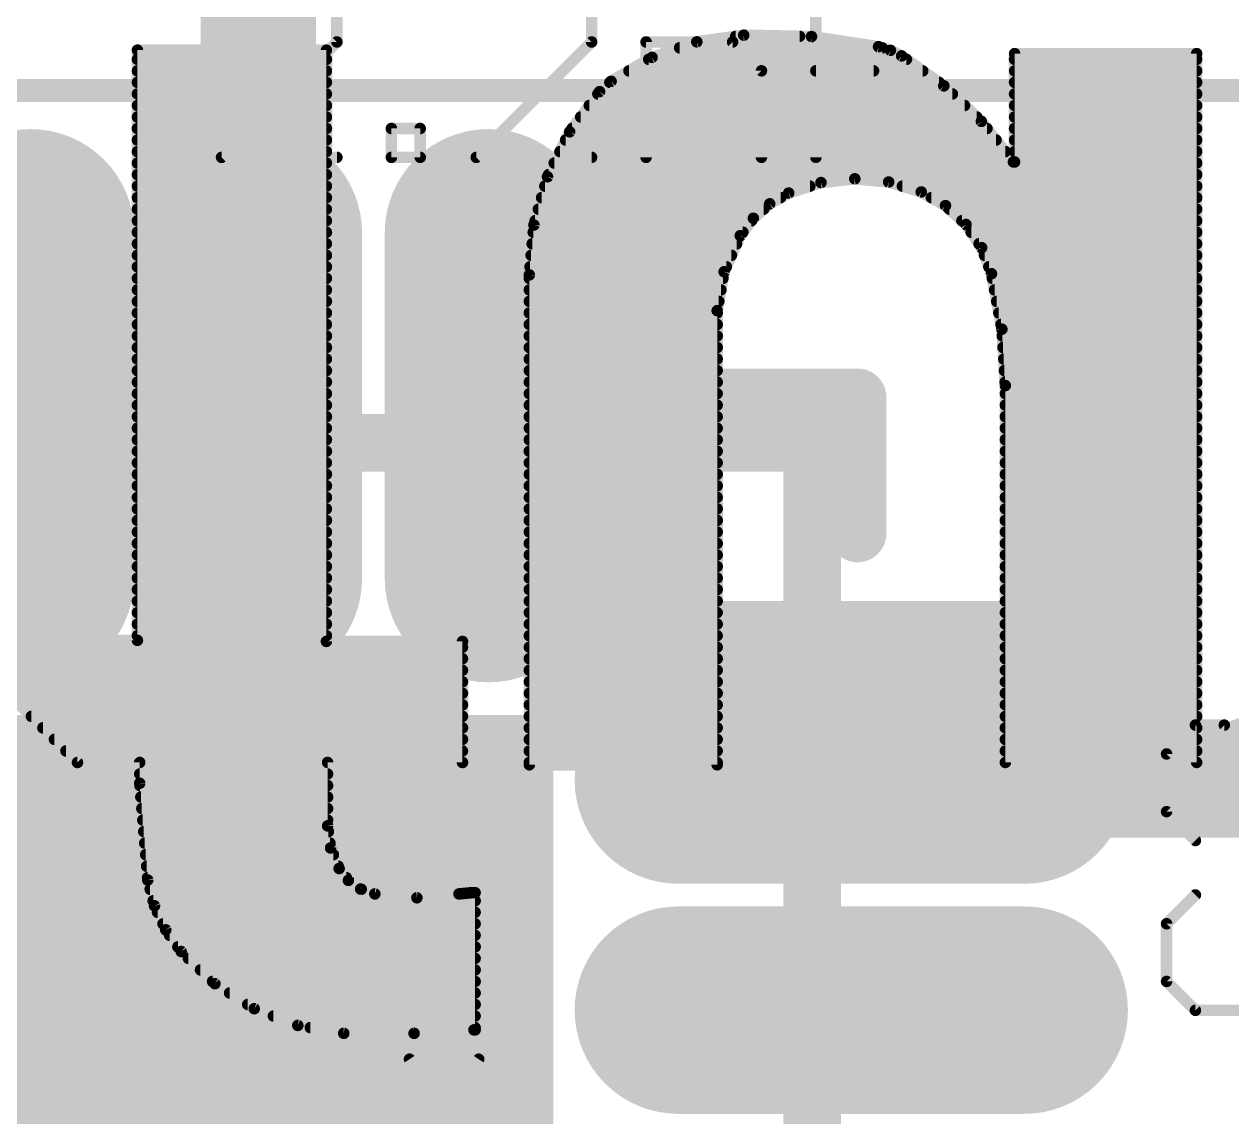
# Model space of a CAD drawing. Extents: x -34 to 73, y -15 to 16.
# Drawn here: x 12.964 to 15.625, y 10.674 to 13.082 of the extents above; entities that cross this region are included whole.
import ezdxf

# ---------------------------------------------------------------- set-up
doc = ezdxf.new("R2010")
doc.units = 0
for name, color, linetype in [('1', 12, 'CONTINUOUS'), ('21', 41, 'CONTINUOUS'), ('22', 40, 'CONTINUOUS'), ('25', 253, 'CONTINUOUS'), ('27', 253, 'CONTINUOUS'), ('29', 253, 'CONTINUOUS'), ('31', 253, 'CONTINUOUS'), ('39', 12, 'CONTINUOUS'), ('41', 12, 'CONTINUOUS'), ('51', 53, 'CONTINUOUS')]:
    doc.layers.add(name, color=color, linetype=linetype)

# ---------------------------------------------------------------- blocks, each defined once
blk = doc.blocks.new('RECT')
blk.add_solid([(-0.5, -0.5), (0.5, -0.5), (-0.5, 0.5), (0.5, 0.5)])
blk = doc.blocks.new('RECT162560X40640R100')
at = {"const_width": 0.127}
blk.add_lwpolyline([(0.4445, 0), (0.4445, 0, 0.4142), (0.381, 0.0635), (-0.381, 0.0635, 0.4142), (-0.4445, 0), (-0.4445, 0, 0.4142), (-0.381, -0.0635), (0.381, -0.0635, 0.4142)], format="xyb", close=True, dxfattribs=at)
blk.add_solid([(-0.4064, -0.0254), (0.4064, -0.0254), (-0.4064, 0.0254), (0.4064, 0.0254)])
blk = doc.blocks.new('RECT195072X73152R100')
at = {"const_width": 0.2286}
blk.add_lwpolyline([(0.4953, 0), (0.4953, 0, 0.4142), (0.381, 0.1143), (-0.381, 0.1143, 0.4142), (-0.4953, 0), (-0.4953, 0, 0.4142), (-0.381, -0.1143), (0.381, -0.1143, 0.4142)], format="xyb", close=True, dxfattribs=at)
blk.add_solid([(-0.4064, -0.0254), (0.4064, -0.0254), (-0.4064, 0.0254), (0.4064, 0.0254)])

msp = doc.modelspace()

# ---------------------------------------------------------------- linework, layer by layer
at = {"layer": '1', "const_width": 0.254}
for points in [[(13.4796, 12.2416), (13.4796, 13.9192)], [(15.6585, 11.4167), (15.6718, 11.43)], [(14.7862, 11.4167), (15.6585, 11.4167)]]:
    msp.add_lwpolyline(points, dxfattribs=at)
at = {"layer": '1', "const_width": 0.127}
for points in [[(13.4161, 12.2416, 1), (13.5431, 12.2416)], [(15.7167, 11.3851, 1), (15.6269, 11.4749)], [(14.7862, 11.4802, 1), (14.7862, 11.3532)], [(15.6136, 11.4616, 1), (15.7034, 11.3718)], [(15.6585, 11.3532, 1), (15.6585, 11.4802)]]:
    msp.add_lwpolyline(points, format="xyb", dxfattribs=at)
at = {"layer": '21', "const_width": 0.0635}
for points in [[(14.5, 12.2918, 1), (14.5, 12.2282)], [(14.8318, 12.26, 1), (14.7683, 12.26)], [(14.8, 12.2282, 1), (14.8, 12.2918)], [(14.7683, 11.96, 1), (14.8318, 11.96)]]:
    msp.add_lwpolyline(points, format="xyb", dxfattribs=at)
at = {"layer": '21', "const_width": 0.127}
for points in [[(14.5, 12.26), (14.8, 12.26)], [(14.8, 12.26), (14.8, 11.96)]]:
    msp.add_lwpolyline(points, dxfattribs=at)
at = {"layer": '22', "const_width": 0.0254}
for points in [[(14.4458, 13.0434), (14.5491, 13.0581)], [(14.5315, 13.0556), (14.6722, 13.0556)], [(14.5491, 13.0581), (14.6985, 13.0551)], [(14.6985, 13.0551), (14.8463, 13.0327)], [(14.3472, 13.0091), (14.4458, 13.0434)], [(14.4079, 13.0302), (14.8544, 13.0302)], [(14.8463, 13.0327), (14.8725, 13.0247)], [(13.2131, 13.0251), (13.2131, 11.7246)], [(13.6296, 13.0251), (13.2131, 13.0251)], [(13.2131, 13.0048), (13.6296, 13.0048)], [(13.6296, 11.7221), (13.6296, 13.0251)], [(14.257, 12.9565), (14.3472, 13.0091)], [(14.3398, 13.0048), (14.9078, 13.0048)], [(14.8725, 13.0247), (14.8971, 13.0124)], [(14.8971, 13.0124), (14.9901, 12.9465)], [(15.146, 12.7787), (15.146, 13.0175)], [(15.146, 13.0175), (15.5473, 13.0175)], [(15.146, 13.0048), (15.5473, 13.0048)], [(15.5473, 13.0175), (15.5473, 11.4554)], [(13.2131, 12.9794), (13.6296, 12.9794)], [(14.2963, 12.9794), (14.9437, 12.9794)], [(15.146, 12.9794), (15.5473, 12.9794)], [(13.2131, 12.954), (13.6296, 12.954)], [(14.2316, 12.9337), (14.257, 12.9565)], [(14.2542, 12.954), (14.9795, 12.954)], [(15.146, 12.954), (15.5473, 12.954)], [(13.2131, 12.9286), (13.6296, 12.9286)], [(14.1656, 12.8452), (14.2316, 12.9337)], [(14.2278, 12.9286), (15.009, 12.9286)], [(14.9901, 12.9465), (15.0728, 12.8681)], [(15.146, 12.9286), (15.5473, 12.9286)], [(13.2131, 12.9032), (13.6296, 12.9032)], [(14.2088, 12.9032), (15.0358, 12.9032)], [(15.146, 12.9032), (15.5473, 12.9032)], [(13.2131, 12.8778), (13.6296, 12.8778)], [(14.1899, 12.8778), (15.0625, 12.8778)], [(15.0728, 12.8681), (15.1435, 12.7787)], [(15.146, 12.8778), (15.5473, 12.8778)], [(13.2131, 12.8524), (13.6296, 12.8524)], [(14.1168, 12.7461), (14.1656, 12.8452)], [(14.171, 12.8524), (15.0852, 12.8524)], [(15.146, 12.8524), (15.5473, 12.8524)], [(13.2131, 12.827), (13.6296, 12.827)], [(14.1566, 12.827), (15.1053, 12.827)], [(15.146, 12.827), (15.5473, 12.827)], [(13.2131, 12.8016), (13.6296, 12.8016)], [(14.1441, 12.8016), (15.1254, 12.8016)], [(15.146, 12.8016), (15.5473, 12.8016)], [(13.2131, 12.7762), (13.6296, 12.7762)], [(14.1316, 12.7762), (15.5473, 12.7762)], [(15.1435, 12.7787), (15.146, 12.7787)], [(13.2131, 12.7508), (13.6296, 12.7508)], [(14.0868, 12.6398), (14.1168, 12.7461)], [(14.1191, 12.7508), (15.5473, 12.7508)], [(14.794, 12.7416), (14.7195, 12.7333)], [(14.8686, 12.7346), (14.794, 12.7416)], [(13.2131, 12.7254), (13.6296, 12.7254)], [(14.1109, 12.7254), (14.695, 12.7254)], [(14.6482, 12.7102), (14.6064, 12.6864)], [(14.7195, 12.7333), (14.6482, 12.7102)], [(14.9403, 12.7127), (14.8686, 12.7346)], [(14.8988, 12.7254), (15.5473, 12.7254)], [(14.9938, 12.6825), (14.9403, 12.7127)], [(13.2131, 12.7), (13.6296, 12.7)], [(14.1038, 12.7), (14.6303, 12.7)], [(14.6064, 12.6864), (14.5704, 12.6546)], [(14.9628, 12.7), (15.5473, 12.7)], [(15.039, 12.6408), (14.9938, 12.6825)], [(13.2131, 12.6746), (13.6296, 12.6746)], [(14.0966, 12.6746), (14.593, 12.6746)], [(15.0024, 12.6746), (15.5473, 12.6746)], [(13.2131, 12.6492), (13.6296, 12.6492)], [(14.0767, 12.5298), (14.0868, 12.6398)], [(14.0895, 12.6492), (14.5663, 12.6492)], [(14.5704, 12.6546), (14.5415, 12.6162)], [(15.0299, 12.6492), (15.5473, 12.6492)], [(15.0734, 12.5899), (15.039, 12.6408)], [(13.2131, 12.6238), (13.6296, 12.6238)], [(14.0853, 12.6238), (14.5472, 12.6238)], [(14.5415, 12.6162), (14.506, 12.5368)], [(15.0505, 12.6238), (15.5473, 12.6238)], [(13.2131, 12.5984), (13.6296, 12.5984)], [(14.083, 12.5984), (14.5335, 12.5984)], [(15.0677, 12.5984), (15.5473, 12.5984)], [(15.0952, 12.5324), (15.0734, 12.5899)], [(13.2131, 12.573), (13.6296, 12.573)], [(14.0807, 12.573), (14.5222, 12.573)], [(15.0798, 12.573), (15.5473, 12.573)], [(13.2131, 12.5476), (13.6296, 12.5476)], [(13.2131, 12.5222), (13.6296, 12.5222)], [(14.0767, 11.4503), (14.0767, 12.5298)], [(14.0767, 12.5222), (14.5034, 12.5222)], [(14.0783, 12.5476), (14.5109, 12.5476)], [(14.506, 12.5368), (14.4907, 12.4511)], [(15.0894, 12.5476), (15.5473, 12.5476)], [(15.118, 12.4101), (15.0952, 12.5324)], [(15.0971, 12.5222), (15.5473, 12.5222)], [(13.2131, 12.4968), (13.6296, 12.4968)], [(14.0767, 12.4968), (14.4989, 12.4968)], [(15.1019, 12.4968), (15.5473, 12.4968)], [(13.2131, 12.4714), (13.6296, 12.4714)], [(14.0767, 12.4714), (14.4943, 12.4714)], [(15.1066, 12.4714), (15.5473, 12.4714)], [(13.2131, 12.446), (13.6296, 12.446)], [(14.0767, 12.446), (14.4907, 12.446)], [(14.4907, 12.4511), (14.4907, 11.4503)], [(15.1113, 12.446), (15.5473, 12.446)], [(13.2131, 12.4206), (13.6296, 12.4206)], [(14.0767, 12.4206), (14.4907, 12.4206)], [(15.1161, 12.4206), (15.5473, 12.4206)], [(13.2131, 12.3952), (13.6296, 12.3952)], [(14.0767, 12.3952), (14.4907, 12.3952)], [(15.1257, 12.286), (15.118, 12.4101)], [(15.119, 12.3952), (15.5473, 12.3952)], [(13.2131, 12.3698), (13.6296, 12.3698)], [(14.0767, 12.3698), (14.4907, 12.3698)], [(15.1205, 12.3698), (15.5473, 12.3698)], [(13.2131, 12.3444), (13.6296, 12.3444)], [(14.0767, 12.3444), (14.4907, 12.3444)], [(15.1221, 12.3444), (15.5473, 12.3444)], [(13.2131, 12.319), (13.6296, 12.319)], [(14.0767, 12.319), (14.4907, 12.319)], [(15.1237, 12.319), (15.5473, 12.319)], [(13.2131, 12.2936), (13.6296, 12.2936)], [(14.0767, 12.2936), (14.4907, 12.2936)], [(15.1252, 12.2936), (15.5473, 12.2936)], [(15.1257, 11.4554), (15.1257, 12.286)], [(13.2131, 12.2682), (13.6296, 12.2682)], [(14.0767, 12.2682), (14.4907, 12.2682)], [(15.1257, 12.2682), (15.5473, 12.2682)], [(13.2131, 12.2428), (13.6296, 12.2428)], [(14.0767, 12.2428), (14.4907, 12.2428)], [(15.1257, 12.2428), (15.5473, 12.2428)], [(13.2131, 12.2174), (13.6296, 12.2174)], [(14.0767, 12.2174), (14.4907, 12.2174)], [(15.1257, 12.2174), (15.5473, 12.2174)], [(13.2131, 12.192), (13.6296, 12.192)], [(14.0767, 12.192), (14.4907, 12.192)], [(15.1257, 12.192), (15.5473, 12.192)], [(13.2131, 12.1666), (13.6296, 12.1666)], [(14.0767, 12.1666), (14.4907, 12.1666)], [(15.1257, 12.1666), (15.5473, 12.1666)], [(13.2131, 12.1412), (13.6296, 12.1412)], [(14.0767, 12.1412), (14.4907, 12.1412)], [(15.1257, 12.1412), (15.5473, 12.1412)], [(13.2131, 12.1158), (13.6296, 12.1158)], [(14.0767, 12.1158), (14.4907, 12.1158)], [(15.1257, 12.1158), (15.5473, 12.1158)], [(13.2131, 12.0904), (13.6296, 12.0904)], [(14.0767, 12.0904), (14.4907, 12.0904)], [(15.1257, 12.0904), (15.5473, 12.0904)], [(13.2131, 12.065), (13.6296, 12.065)], [(14.0767, 12.065), (14.4907, 12.065)], [(15.1257, 12.065), (15.5473, 12.065)], [(13.2131, 12.0396), (13.6296, 12.0396)], [(14.0767, 12.0396), (14.4907, 12.0396)], [(15.1257, 12.0396), (15.5473, 12.0396)], [(13.2131, 12.0142), (13.6296, 12.0142)], [(14.0767, 12.0142), (14.4907, 12.0142)], [(15.1257, 12.0142), (15.5473, 12.0142)], [(13.2131, 11.9888), (13.6296, 11.9888)], [(13.2131, 11.9634), (13.6296, 11.9634)], [(14.0767, 11.9888), (14.4907, 11.9888)], [(14.0767, 11.9634), (14.4907, 11.9634)], [(15.1257, 11.9888), (15.5473, 11.9888)], [(15.1257, 11.9634), (15.5473, 11.9634)], [(13.2131, 11.938), (13.6296, 11.938)], [(14.0767, 11.938), (14.4907, 11.938)], [(15.1257, 11.938), (15.5473, 11.938)], [(13.2131, 11.9126), (13.6296, 11.9126)], [(14.0767, 11.9126), (14.4907, 11.9126)], [(15.1257, 11.9126), (15.5473, 11.9126)], [(13.2131, 11.8872), (13.6296, 11.8872)], [(14.0767, 11.8872), (14.4907, 11.8872)], [(15.1257, 11.8872), (15.5473, 11.8872)], [(13.2131, 11.8618), (13.6296, 11.8618)], [(14.0767, 11.8618), (14.4907, 11.8618)], [(15.1257, 11.8618), (15.5473, 11.8618)], [(13.2131, 11.8364), (13.6296, 11.8364)], [(14.0767, 11.8364), (14.4907, 11.8364)], [(15.1257, 11.8364), (15.5473, 11.8364)], [(13.2131, 11.811), (13.6296, 11.811)], [(14.0767, 11.811), (14.4907, 11.811)], [(15.1257, 11.811), (15.5473, 11.811)], [(13.2131, 11.7856), (13.6296, 11.7856)], [(14.0767, 11.7856), (14.4907, 11.7856)], [(15.1257, 11.7856), (15.5473, 11.7856)], [(13.2131, 11.7602), (13.6296, 11.7602)], [(14.0767, 11.7602), (14.4907, 11.7602)], [(15.1257, 11.7602), (15.5473, 11.7602)], [(13.2131, 11.7246), (12.8143, 11.7221)], [(13.2131, 11.7348), (13.6296, 11.7348)], [(14.0767, 11.7348), (14.4907, 11.7348)], [(15.1257, 11.7348), (15.5473, 11.7348)], [(12.8143, 11.7221), (13.081, 11.4554)], [(12.827, 11.7094), (13.9294, 11.7094)], [(13.9294, 11.7221), (13.6296, 11.7221)], [(13.9294, 11.4554), (13.9294, 11.7221)], [(14.0767, 11.7094), (14.4907, 11.7094)], [(15.1257, 11.7094), (15.5473, 11.7094)], [(12.8524, 11.684), (13.9294, 11.684)], [(14.0767, 11.684), (14.4907, 11.684)], [(15.1257, 11.684), (15.5473, 11.684)], [(12.8778, 11.6586), (13.9294, 11.6586)], [(14.0767, 11.6586), (14.4907, 11.6586)], [(15.1257, 11.6586), (15.5473, 11.6586)], [(12.9032, 11.6332), (13.9294, 11.6332)], [(14.0767, 11.6332), (14.4907, 11.6332)], [(15.1257, 11.6332), (15.5473, 11.6332)], [(12.9286, 11.6078), (13.9294, 11.6078)], [(14.0767, 11.6078), (14.4907, 11.6078)], [(15.1257, 11.6078), (15.5473, 11.6078)], [(12.954, 11.5824), (13.9294, 11.5824)], [(14.0767, 11.5824), (14.4907, 11.5824)], [(15.1257, 11.5824), (15.5473, 11.5824)], [(12.9794, 11.557), (13.9294, 11.557)], [(14.0767, 11.557), (14.4907, 11.557)], [(15.1257, 11.557), (15.5473, 11.557)], [(13.0048, 11.5316), (13.9294, 11.5316)], [(14.0767, 11.5316), (14.4907, 11.5316)], [(15.1257, 11.5316), (15.5473, 11.5316)], [(13.0302, 11.5062), (13.9294, 11.5062)], [(14.0767, 11.5062), (14.4907, 11.5062)], [(15.1257, 11.5062), (15.5473, 11.5062)], [(13.0556, 11.4808), (13.9294, 11.4808)], [(14.0767, 11.4808), (14.4907, 11.4808)], [(15.1257, 11.4808), (15.5473, 11.4808)], [(13.081, 11.4554), (13.2182, 11.4554)], [(13.081, 11.4554), (13.9294, 11.4554)], [(13.2182, 11.4554), (13.2182, 11.4097)], [(13.6322, 11.3157), (13.6322, 11.4554)], [(13.6322, 11.4554), (13.9294, 11.4554)], [(14.0767, 11.4554), (14.4907, 11.4554)], [(14.4907, 11.4503), (14.0767, 11.4503)], [(15.5473, 11.4554), (15.1257, 11.4554)], [(15.1257, 11.4554), (15.5473, 11.4554)], [(13.2182, 11.43), (13.6322, 11.43)], [(13.2182, 11.4097), (13.2359, 11.1963)], [(13.2186, 11.4046), (13.6322, 11.4046)], [(13.2207, 11.3792), (13.6322, 11.3792)], [(13.2228, 11.3538), (13.6322, 11.3538)], [(13.2249, 11.3284), (13.6322, 11.3284)], [(13.2271, 11.303), (13.6339, 11.303)], [(13.6388, 11.2671), (13.6322, 11.3157)], [(13.2292, 11.2776), (13.6374, 11.2776)], [(13.2313, 11.2522), (13.645, 11.2522)], [(13.6576, 11.2217), (13.6388, 11.2671)], [(13.2334, 11.2268), (13.6555, 11.2268)], [(13.678, 11.1957), (13.6576, 11.2217)], [(13.2355, 11.2014), (13.6735, 11.2014)], [(13.2359, 11.1963), (13.2507, 11.1396)], [(13.705, 11.1765), (13.678, 11.1957)], [(13.2412, 11.176), (13.7065, 11.176)], [(13.7363, 11.1658), (13.705, 11.1765)], [(13.829, 11.1572), (13.7363, 11.1658)], [(13.9217, 11.1658), (13.829, 11.1572)], [(13.9497, 11.1684), (13.9217, 11.1658)], [(13.9573, 11.1684), (13.9497, 11.1684)], [(13.9573, 10.8661), (13.9573, 11.1684)], [(13.2479, 11.1506), (13.9573, 11.1506)], [(13.2507, 11.1396), (13.2756, 11.0865)], [(13.2575, 11.1252), (13.9573, 11.1252)], [(13.2694, 11.0998), (13.9573, 11.0998)], [(13.2756, 11.0865), (13.3096, 11.0388)], [(13.2842, 11.0744), (13.9573, 11.0744)], [(13.3023, 11.049), (13.9573, 11.049)], [(13.3096, 11.0388), (13.3839, 10.9679)], [(13.3255, 11.0236), (13.9573, 11.0236)], [(13.3521, 10.9982), (13.9573, 10.9982)], [(13.3787, 10.9728), (13.9573, 10.9728)], [(13.3839, 10.9679), (13.4706, 10.9129)], [(13.4162, 10.9474), (13.9573, 10.9474)], [(13.4562, 10.922), (13.9573, 10.922)], [(13.4706, 10.9129), (13.5665, 10.8759)], [(13.5129, 10.8966), (13.9573, 10.8966)], [(13.5665, 10.8759), (13.6677, 10.8585)], [(13.594, 10.8712), (13.9573, 10.8712)], [(13.6677, 10.8585), (13.8227, 10.8585)], [(13.8227, 10.8585), (13.9548, 10.8661)], [(13.9548, 10.8661), (13.9573, 10.8661)]]:
    msp.add_lwpolyline(points, dxfattribs=at)
at = {"layer": '22', "const_width": 0.0127}
for points in [[(14.5315, 13.0619, 1), (14.5315, 13.0493)], [(14.5492, 13.0644, 1), (14.549, 13.0518)], [(14.55, 13.0518, 1), (14.5482, 13.0644)], [(14.6722, 13.0493, 1), (14.6722, 13.0619)], [(14.6995, 13.0613, 1), (14.6976, 13.0488)], [(14.6984, 13.0487, 1), (14.6987, 13.0614)], [(14.4079, 13.0366, 1), (14.4079, 13.0239)], [(14.4449, 13.0497, 1), (14.4467, 13.0371)], [(14.4478, 13.0374, 1), (14.4437, 13.0494)], [(14.8482, 13.0388, 1), (14.8444, 13.0266)], [(14.8453, 13.0264, 1), (14.8473, 13.039)], [(14.8544, 13.0239, 1), (14.8544, 13.0366)], [(13.2195, 13.0251, 1), (13.2068, 13.0251)], [(13.2131, 13.0112, 1), (13.2131, 12.9985)], [(13.2131, 13.0314, 1), (13.2131, 13.0188)], [(13.6359, 13.0251, 1), (13.6233, 13.0251)], [(13.6296, 13.0188, 1), (13.6296, 13.0314)], [(13.6296, 12.9985, 1), (13.6296, 13.0112)], [(14.3398, 13.0112, 1), (14.3398, 12.9985)], [(14.3451, 13.0151, 1), (14.3493, 13.0031)], [(14.3504, 13.0036, 1), (14.344, 13.0146)], [(14.8754, 13.0303, 1), (14.8697, 13.019)], [(14.8707, 13.0186, 1), (14.8744, 13.0307)], [(14.9008, 13.0176, 1), (14.8934, 13.0072)], [(14.8943, 13.0067, 1), (14.8999, 13.0181)], [(14.9078, 12.9985, 1), (14.9078, 13.0112)], [(15.1524, 13.0175, 1), (15.1397, 13.0175)], [(15.146, 13.0112, 1), (15.146, 12.9985)], [(15.146, 13.0238, 1), (15.146, 13.0112)], [(15.5536, 13.0175, 1), (15.541, 13.0175)], [(15.5473, 13.0112, 1), (15.5473, 13.0238)], [(15.5473, 12.9985, 1), (15.5473, 13.0112)], [(13.2131, 12.9857, 1), (13.2131, 12.9731)], [(13.6296, 12.9731, 1), (13.6296, 12.9857)], [(14.2963, 12.9857, 1), (14.2963, 12.9731)], [(14.9437, 12.9731, 1), (14.9437, 12.9857)], [(15.146, 12.9857, 1), (15.146, 12.9731)], [(15.5473, 12.9731, 1), (15.5473, 12.9857)], [(13.2131, 12.9604, 1), (13.2131, 12.9477)], [(13.6296, 12.9477, 1), (13.6296, 12.9604)], [(14.2542, 12.9604, 1), (14.2542, 12.9477)], [(14.2538, 12.962, 1), (14.2602, 12.951)], [(14.2612, 12.9518, 1), (14.2528, 12.9612)], [(14.9795, 12.9477, 1), (14.9795, 12.9604)], [(15.146, 12.9604, 1), (15.146, 12.9477)], [(15.5473, 12.9477, 1), (15.5473, 12.9604)], [(13.2131, 12.935, 1), (13.2131, 12.9223)], [(13.6296, 12.9223, 1), (13.6296, 12.935)], [(14.2278, 12.935, 1), (14.2278, 12.9223)], [(14.2274, 12.9384, 1), (14.2358, 12.929)], [(14.2367, 12.9299, 1), (14.2265, 12.9375)], [(14.9945, 12.9511, 1), (14.9857, 12.9419)], [(14.9864, 12.9413, 1), (14.9938, 12.9517)], [(15.009, 12.9223, 1), (15.009, 12.935)], [(15.146, 12.935, 1), (15.146, 12.9223)], [(15.5473, 12.9223, 1), (15.5473, 12.935)], [(13.2131, 12.9095, 1), (13.2131, 12.8969)], [(13.6296, 12.8969, 1), (13.6296, 12.9095)], [(14.2088, 12.9095, 1), (14.2088, 12.8969)], [(15.0358, 12.8969, 1), (15.0358, 12.9095)], [(15.146, 12.9095, 1), (15.146, 12.8969)], [(15.5473, 12.8969, 1), (15.5473, 12.9095)], [(13.2131, 12.8841, 1), (13.2131, 12.8715)], [(13.6296, 12.8715, 1), (13.6296, 12.8841)], [(14.1899, 12.8841, 1), (14.1899, 12.8715)], [(15.0625, 12.8715, 1), (15.0625, 12.8841)], [(15.0778, 12.872, 1), (15.0678, 12.8641)], [(15.146, 12.8841, 1), (15.146, 12.8715)], [(15.5473, 12.8715, 1), (15.5473, 12.8841)], [(13.2131, 12.8588, 1), (13.2131, 12.8461)], [(13.6296, 12.8461, 1), (13.6296, 12.8588)], [(14.1605, 12.849, 1), (14.1707, 12.8414)], [(14.1713, 12.8424, 1), (14.1599, 12.848)], [(14.171, 12.8588, 1), (14.171, 12.8461)], [(15.0684, 12.8635, 1), (15.0772, 12.8727)], [(15.0852, 12.8461, 1), (15.0852, 12.8588)], [(15.146, 12.8588, 1), (15.146, 12.8461)], [(15.5473, 12.8461, 1), (15.5473, 12.8588)], [(13.2131, 12.8333, 1), (13.2131, 12.8207)], [(13.6296, 12.8207, 1), (13.6296, 12.8333)], [(14.1566, 12.8333, 1), (14.1566, 12.8207)], [(15.1053, 12.8207, 1), (15.1053, 12.8333)], [(15.146, 12.8333, 1), (15.146, 12.8207)], [(15.5473, 12.8207, 1), (15.5473, 12.8333)], [(13.2131, 12.8079, 1), (13.2131, 12.7953)], [(13.6296, 12.7953, 1), (13.6296, 12.8079)], [(14.1441, 12.8079, 1), (14.1441, 12.7953)], [(15.1254, 12.7953, 1), (15.1254, 12.8079)], [(15.146, 12.8079, 1), (15.146, 12.7953)], [(15.5473, 12.7953, 1), (15.5473, 12.8079)], [(13.2131, 12.7826, 1), (13.2131, 12.7699)], [(13.6296, 12.7699, 1), (13.6296, 12.7826)], [(14.1316, 12.7826, 1), (14.1316, 12.7699)], [(15.1435, 12.7851, 1), (15.1435, 12.7724)], [(15.1385, 12.7748, 1), (15.1485, 12.7826)], [(15.1397, 12.7787, 1), (15.1524, 12.7787)], [(15.146, 12.7724, 1), (15.146, 12.7851)], [(15.5473, 12.7699, 1), (15.5473, 12.7826)], [(13.2131, 12.7571, 1), (13.2131, 12.7445)], [(13.6296, 12.7445, 1), (13.6296, 12.7571)], [(14.1111, 12.7489, 1), (14.1225, 12.7433)], [(14.1229, 12.7444, 1), (14.1106, 12.7478)], [(14.1191, 12.7571, 1), (14.1191, 12.7445)], [(14.7946, 12.7479, 1), (14.7934, 12.7353)], [(14.7947, 12.7353, 1), (14.7933, 12.7479)], [(15.5473, 12.7445, 1), (15.5473, 12.7571)], [(13.2131, 12.7317, 1), (13.2131, 12.7191)], [(13.6296, 12.7191, 1), (13.6296, 12.7317)], [(14.1109, 12.7317, 1), (14.1109, 12.7191)], [(14.6462, 12.7162, 1), (14.6502, 12.7042)], [(14.6513, 12.7047, 1), (14.6451, 12.7157)], [(14.695, 12.7191, 1), (14.695, 12.7317)], [(14.7188, 12.7397, 1), (14.7202, 12.727)], [(14.7215, 12.7273, 1), (14.7175, 12.7394)], [(14.8705, 12.7407, 1), (14.8668, 12.7285)], [(14.868, 12.7283, 1), (14.8692, 12.7409)], [(14.8988, 12.7317, 1), (14.8988, 12.7191)], [(14.9434, 12.7182, 1), (14.9372, 12.7072)], [(14.9384, 12.7066, 1), (14.9422, 12.7188)], [(15.5473, 12.7191, 1), (15.5473, 12.7317)], [(13.2131, 12.7064, 1), (13.2131, 12.6937)], [(13.6296, 12.6937, 1), (13.6296, 12.7064)], [(14.1038, 12.7064, 1), (14.1038, 12.6937)], [(14.6033, 12.6919, 1), (14.6096, 12.6809)], [(14.6106, 12.6817, 1), (14.6022, 12.6912)], [(14.6303, 12.6937, 1), (14.6303, 12.7064)], [(14.9628, 12.7064, 1), (14.9628, 12.6937)], [(14.9981, 12.6872, 1), (14.9895, 12.6778)], [(14.9907, 12.677, 1), (14.997, 12.688)], [(15.5473, 12.6937, 1), (15.5473, 12.7064)], [(13.2131, 12.6809, 1), (13.2131, 12.6683)], [(13.6296, 12.6683, 1), (13.6296, 12.6809)], [(14.0966, 12.6809, 1), (14.0966, 12.6683)], [(14.593, 12.6683, 1), (14.593, 12.6809)], [(15.0024, 12.6809, 1), (15.0024, 12.6683)], [(15.5473, 12.6683, 1), (15.5473, 12.6809)], [(13.2131, 12.6555, 1), (13.2131, 12.6429)], [(13.6296, 12.6429, 1), (13.6296, 12.6555)], [(14.0807, 12.6415, 1), (14.0929, 12.6381)], [(14.0931, 12.6392, 1), (14.0805, 12.6404)], [(14.0895, 12.6555, 1), (14.0895, 12.6429)], [(14.5662, 12.6594, 1), (14.5746, 12.6499)], [(14.5754, 12.6508, 1), (14.5653, 12.6585)], [(14.5663, 12.6429, 1), (14.5663, 12.6555)], [(15.0299, 12.6555, 1), (15.0299, 12.6429)], [(15.0443, 12.6444, 1), (15.0337, 12.6373)], [(15.0347, 12.6361, 1), (15.0433, 12.6455)], [(15.5473, 12.6429, 1), (15.5473, 12.6555)], [(13.2131, 12.6302, 1), (13.2131, 12.6175)], [(13.6296, 12.6175, 1), (13.6296, 12.6302)], [(14.0853, 12.6302, 1), (14.0853, 12.6175)], [(14.5364, 12.62, 1), (14.5466, 12.6124)], [(14.5473, 12.6136, 1), (14.5357, 12.6188)], [(14.5472, 12.6175, 1), (14.5472, 12.6302)], [(15.0505, 12.6302, 1), (15.0505, 12.6175)], [(15.5473, 12.6175, 1), (15.5473, 12.6302)], [(13.2131, 12.6047, 1), (13.2131, 12.5921)], [(13.6296, 12.5921, 1), (13.6296, 12.6047)], [(14.083, 12.6047, 1), (14.083, 12.5921)], [(14.5335, 12.5921, 1), (14.5335, 12.6047)], [(15.0677, 12.6047, 1), (15.0677, 12.5921)], [(15.0793, 12.5921, 1), (15.0675, 12.5876)], [(15.0681, 12.5863, 1), (15.0787, 12.5934)], [(15.5473, 12.5921, 1), (15.5473, 12.6047)], [(13.2131, 12.5793, 1), (13.2131, 12.5667)], [(13.6296, 12.5667, 1), (13.6296, 12.5793)], [(14.0807, 12.5793, 1), (14.0807, 12.5667)], [(14.5222, 12.5667, 1), (14.5222, 12.5793)], [(15.0798, 12.5793, 1), (15.0798, 12.5667)], [(15.5473, 12.5667, 1), (15.5473, 12.5793)], [(13.2131, 12.554, 1), (13.2131, 12.5413)], [(13.2131, 12.5285, 1), (13.2131, 12.5159)], [(13.6296, 12.5413, 1), (13.6296, 12.554)], [(13.6296, 12.5159, 1), (13.6296, 12.5285)], [(14.0831, 12.5298, 1), (14.0704, 12.5298)], [(14.0704, 12.5304, 1), (14.083, 12.5292)], [(14.0767, 12.5285, 1), (14.0767, 12.5159)], [(14.0783, 12.554, 1), (14.0783, 12.5413)], [(14.5002, 12.5393, 1), (14.5118, 12.5342)], [(14.5123, 12.5356, 1), (14.4998, 12.5379)], [(14.5034, 12.5159, 1), (14.5034, 12.5285)], [(14.5109, 12.5413, 1), (14.5109, 12.554)], [(15.0894, 12.554, 1), (15.0894, 12.5413)], [(15.1014, 12.5336, 1), (15.089, 12.5312)], [(15.0893, 12.5301, 1), (15.1011, 12.5347)], [(15.0971, 12.5285, 1), (15.0971, 12.5159)], [(15.5473, 12.5413, 1), (15.5473, 12.554)], [(15.5473, 12.5159, 1), (15.5473, 12.5285)], [(13.2131, 12.5031, 1), (13.2131, 12.4905)], [(13.6296, 12.4905, 1), (13.6296, 12.5031)], [(14.0767, 12.5031, 1), (14.0767, 12.4905)], [(14.4989, 12.4905, 1), (14.4989, 12.5031)], [(15.1019, 12.5031, 1), (15.1019, 12.4905)], [(15.5473, 12.4905, 1), (15.5473, 12.5031)], [(13.2131, 12.4778, 1), (13.2131, 12.4651)], [(13.6296, 12.4651, 1), (13.6296, 12.4778)], [(14.0767, 12.4778, 1), (14.0767, 12.4651)], [(14.4943, 12.4651, 1), (14.4943, 12.4778)], [(15.1066, 12.4778, 1), (15.1066, 12.4651)], [(15.5473, 12.4651, 1), (15.5473, 12.4778)], [(13.2131, 12.4523, 1), (13.2131, 12.4397)], [(13.6296, 12.4397, 1), (13.6296, 12.4523)], [(14.0767, 12.4523, 1), (14.0767, 12.4397)], [(14.4844, 12.4522, 1), (14.497, 12.45)], [(14.497, 12.4511, 1), (14.4844, 12.4511)], [(14.4907, 12.4397, 1), (14.4907, 12.4523)], [(15.1113, 12.4523, 1), (15.1113, 12.4397)], [(15.5473, 12.4397, 1), (15.5473, 12.4523)], [(13.2131, 12.4269, 1), (13.2131, 12.4143)], [(13.6296, 12.4143, 1), (13.6296, 12.4269)], [(14.0767, 12.4269, 1), (14.0767, 12.4143)], [(14.4907, 12.4143, 1), (14.4907, 12.4269)], [(15.1161, 12.4269, 1), (15.1161, 12.4143)], [(15.5473, 12.4143, 1), (15.5473, 12.4269)], [(13.2131, 12.4016, 1), (13.2131, 12.3889)], [(13.6296, 12.3889, 1), (13.6296, 12.4016)], [(14.0767, 12.4016, 1), (14.0767, 12.3889)], [(14.4907, 12.3889, 1), (14.4907, 12.4016)], [(15.1244, 12.4105, 1), (15.1117, 12.4097)], [(15.1118, 12.409, 1), (15.1243, 12.4113)], [(15.119, 12.4016, 1), (15.119, 12.3889)], [(15.5473, 12.3889, 1), (15.5473, 12.4016)], [(13.2131, 12.3762, 1), (13.2131, 12.3635)], [(13.6296, 12.3635, 1), (13.6296, 12.3762)], [(14.0767, 12.3762, 1), (14.0767, 12.3635)], [(14.4907, 12.3635, 1), (14.4907, 12.3762)], [(15.1205, 12.3762, 1), (15.1205, 12.3635)], [(15.5473, 12.3635, 1), (15.5473, 12.3762)], [(13.2131, 12.3507, 1), (13.2131, 12.3381)], [(13.6296, 12.3381, 1), (13.6296, 12.3507)], [(14.0767, 12.3507, 1), (14.0767, 12.3381)], [(14.4907, 12.3381, 1), (14.4907, 12.3507)], [(15.1221, 12.3507, 1), (15.1221, 12.3381)], [(15.5473, 12.3381, 1), (15.5473, 12.3507)], [(13.2131, 12.3254, 1), (13.2131, 12.3127)], [(13.6296, 12.3127, 1), (13.6296, 12.3254)], [(14.0767, 12.3254, 1), (14.0767, 12.3127)], [(14.4907, 12.3127, 1), (14.4907, 12.3254)], [(15.1237, 12.3254, 1), (15.1237, 12.3127)], [(15.5473, 12.3127, 1), (15.5473, 12.3254)], [(13.2131, 12.3, 1), (13.2131, 12.2873)], [(13.6296, 12.2873, 1), (13.6296, 12.3)], [(14.0767, 12.3, 1), (14.0767, 12.2873)], [(14.4907, 12.2873, 1), (14.4907, 12.3)], [(15.1252, 12.3, 1), (15.1252, 12.2873)], [(15.132, 12.286, 1), (15.1194, 12.286)], [(15.5473, 12.2873, 1), (15.5473, 12.3)], [(13.2131, 12.2745, 1), (13.2131, 12.2619)], [(13.6296, 12.2619, 1), (13.6296, 12.2745)], [(14.0767, 12.2745, 1), (14.0767, 12.2619)], [(14.4907, 12.2619, 1), (14.4907, 12.2745)], [(15.1194, 12.2856, 1), (15.132, 12.2864)], [(15.1257, 12.2745, 1), (15.1257, 12.2619)], [(15.5473, 12.2619, 1), (15.5473, 12.2745)], [(13.2131, 12.2492, 1), (13.2131, 12.2365)], [(13.6296, 12.2365, 1), (13.6296, 12.2492)], [(14.0767, 12.2492, 1), (14.0767, 12.2365)], [(14.4907, 12.2365, 1), (14.4907, 12.2492)], [(15.1257, 12.2492, 1), (15.1257, 12.2365)], [(15.5473, 12.2365, 1), (15.5473, 12.2492)], [(13.2131, 12.2238, 1), (13.2131, 12.2111)], [(13.6296, 12.2111, 1), (13.6296, 12.2238)], [(14.0767, 12.2238, 1), (14.0767, 12.2111)], [(14.4907, 12.2111, 1), (14.4907, 12.2238)], [(15.1257, 12.2238, 1), (15.1257, 12.2111)], [(15.5473, 12.2111, 1), (15.5473, 12.2238)], [(13.2131, 12.1983, 1), (13.2131, 12.1857)], [(13.6296, 12.1857, 1), (13.6296, 12.1983)], [(14.0767, 12.1983, 1), (14.0767, 12.1857)], [(14.4907, 12.1857, 1), (14.4907, 12.1983)], [(15.1257, 12.1983, 1), (15.1257, 12.1857)], [(15.5473, 12.1857, 1), (15.5473, 12.1983)], [(13.2131, 12.173, 1), (13.2131, 12.1603)], [(13.6296, 12.1603, 1), (13.6296, 12.173)], [(14.0767, 12.173, 1), (14.0767, 12.1603)], [(14.4907, 12.1603, 1), (14.4907, 12.173)], [(15.1257, 12.173, 1), (15.1257, 12.1603)], [(15.5473, 12.1603, 1), (15.5473, 12.173)], [(13.2131, 12.1476, 1), (13.2131, 12.1349)], [(13.6296, 12.1349, 1), (13.6296, 12.1476)], [(14.0767, 12.1476, 1), (14.0767, 12.1349)], [(14.4907, 12.1349, 1), (14.4907, 12.1476)], [(15.1257, 12.1476, 1), (15.1257, 12.1349)], [(15.5473, 12.1349, 1), (15.5473, 12.1476)], [(13.2131, 12.1221, 1), (13.2131, 12.1095)], [(13.6296, 12.1095, 1), (13.6296, 12.1221)], [(14.0767, 12.1221, 1), (14.0767, 12.1095)], [(14.4907, 12.1095, 1), (14.4907, 12.1221)], [(15.1257, 12.1221, 1), (15.1257, 12.1095)], [(15.5473, 12.1095, 1), (15.5473, 12.1221)], [(13.2131, 12.0968, 1), (13.2131, 12.0841)], [(13.6296, 12.0841, 1), (13.6296, 12.0968)], [(14.0767, 12.0968, 1), (14.0767, 12.0841)], [(14.4907, 12.0841, 1), (14.4907, 12.0968)], [(15.1257, 12.0968, 1), (15.1257, 12.0841)], [(15.5473, 12.0841, 1), (15.5473, 12.0968)], [(13.2131, 12.0714, 1), (13.2131, 12.0587)], [(13.6296, 12.0587, 1), (13.6296, 12.0714)], [(14.0767, 12.0714, 1), (14.0767, 12.0587)], [(14.4907, 12.0587, 1), (14.4907, 12.0714)], [(15.1257, 12.0714, 1), (15.1257, 12.0587)], [(15.5473, 12.0587, 1), (15.5473, 12.0714)], [(13.2131, 12.0459, 1), (13.2131, 12.0333)], [(13.6296, 12.0333, 1), (13.6296, 12.0459)], [(14.0767, 12.0459, 1), (14.0767, 12.0333)], [(14.4907, 12.0333, 1), (14.4907, 12.0459)], [(15.1257, 12.0459, 1), (15.1257, 12.0333)], [(15.5473, 12.0333, 1), (15.5473, 12.0459)], [(13.2131, 12.0206, 1), (13.2131, 12.0079)], [(13.6296, 12.0079, 1), (13.6296, 12.0206)], [(14.0767, 12.0206, 1), (14.0767, 12.0079)], [(14.4907, 12.0079, 1), (14.4907, 12.0206)], [(15.1257, 12.0206, 1), (15.1257, 12.0079)], [(15.5473, 12.0079, 1), (15.5473, 12.0206)], [(13.2131, 11.9952, 1), (13.2131, 11.9825)], [(13.2131, 11.9697, 1), (13.2131, 11.9571)], [(13.6296, 11.9825, 1), (13.6296, 11.9952)], [(13.6296, 11.9571, 1), (13.6296, 11.9697)], [(14.0767, 11.9952, 1), (14.0767, 11.9825)], [(14.0767, 11.9697, 1), (14.0767, 11.9571)], [(14.4907, 11.9825, 1), (14.4907, 11.9952)], [(14.4907, 11.9571, 1), (14.4907, 11.9697)], [(15.1257, 11.9952, 1), (15.1257, 11.9825)], [(15.1257, 11.9697, 1), (15.1257, 11.9571)], [(15.5473, 11.9825, 1), (15.5473, 11.9952)], [(15.5473, 11.9571, 1), (15.5473, 11.9697)], [(13.2131, 11.9444, 1), (13.2131, 11.9317)], [(13.6296, 11.9317, 1), (13.6296, 11.9444)], [(14.0767, 11.9444, 1), (14.0767, 11.9317)], [(14.4907, 11.9317, 1), (14.4907, 11.9444)], [(15.1257, 11.9444, 1), (15.1257, 11.9317)], [(15.5473, 11.9317, 1), (15.5473, 11.9444)], [(13.2131, 11.919, 1), (13.2131, 11.9063)], [(13.6296, 11.9063, 1), (13.6296, 11.919)], [(14.0767, 11.919, 1), (14.0767, 11.9063)], [(14.4907, 11.9063, 1), (14.4907, 11.919)], [(15.1257, 11.919, 1), (15.1257, 11.9063)], [(15.5473, 11.9063, 1), (15.5473, 11.919)], [(13.2131, 11.8935, 1), (13.2131, 11.8809)], [(13.6296, 11.8809, 1), (13.6296, 11.8935)], [(14.0767, 11.8935, 1), (14.0767, 11.8809)], [(14.4907, 11.8809, 1), (14.4907, 11.8935)], [(15.1257, 11.8935, 1), (15.1257, 11.8809)], [(15.5473, 11.8809, 1), (15.5473, 11.8935)], [(13.2131, 11.8681, 1), (13.2131, 11.8555)], [(13.6296, 11.8555, 1), (13.6296, 11.8681)], [(14.0767, 11.8681, 1), (14.0767, 11.8555)], [(14.4907, 11.8555, 1), (14.4907, 11.8681)], [(15.1257, 11.8681, 1), (15.1257, 11.8555)], [(15.5473, 11.8555, 1), (15.5473, 11.8681)], [(13.2131, 11.8428, 1), (13.2131, 11.8301)], [(13.6296, 11.8301, 1), (13.6296, 11.8428)], [(14.0767, 11.8428, 1), (14.0767, 11.8301)], [(14.4907, 11.8301, 1), (14.4907, 11.8428)], [(15.1257, 11.8428, 1), (15.1257, 11.8301)], [(15.5473, 11.8301, 1), (15.5473, 11.8428)], [(13.2131, 11.8173, 1), (13.2131, 11.8047)], [(13.6296, 11.8047, 1), (13.6296, 11.8173)], [(14.0767, 11.8173, 1), (14.0767, 11.8047)], [(14.4907, 11.8047, 1), (14.4907, 11.8173)], [(15.1257, 11.8173, 1), (15.1257, 11.8047)], [(15.5473, 11.8047, 1), (15.5473, 11.8173)], [(13.2131, 11.7919, 1), (13.2131, 11.7793)], [(13.6296, 11.7793, 1), (13.6296, 11.7919)], [(14.0767, 11.7919, 1), (14.0767, 11.7793)], [(14.4907, 11.7793, 1), (14.4907, 11.7919)], [(15.1257, 11.7919, 1), (15.1257, 11.7793)], [(15.5473, 11.7793, 1), (15.5473, 11.7919)], [(13.2131, 11.7666, 1), (13.2131, 11.7539)], [(13.6296, 11.7539, 1), (13.6296, 11.7666)], [(14.0767, 11.7666, 1), (14.0767, 11.7539)], [(14.4907, 11.7539, 1), (14.4907, 11.7666)], [(15.1257, 11.7666, 1), (15.1257, 11.7539)], [(15.5473, 11.7539, 1), (15.5473, 11.7666)], [(13.2131, 11.7411, 1), (13.2131, 11.7285)], [(13.2131, 11.7183, 1), (13.2131, 11.7309)], [(13.6296, 11.7285, 1), (13.6296, 11.7411)], [(14.0767, 11.7411, 1), (14.0767, 11.7285)], [(14.4907, 11.7285, 1), (14.4907, 11.7411)], [(15.1257, 11.7411, 1), (15.1257, 11.7285)], [(15.5473, 11.7285, 1), (15.5473, 11.7411)], [(13.2068, 11.7246, 1), (13.2195, 11.7246)], [(13.6296, 11.7285, 1), (13.6296, 11.7158)], [(13.6233, 11.7221, 1), (13.6359, 11.7221)], [(13.9358, 11.7221, 1), (13.9231, 11.7221)], [(13.9294, 11.7158, 1), (13.9294, 11.7285)], [(13.9294, 11.7031, 1), (13.9294, 11.7157)], [(14.0767, 11.7157, 1), (14.0767, 11.7031)], [(14.4907, 11.7031, 1), (14.4907, 11.7157)], [(15.1257, 11.7157, 1), (15.1257, 11.7031)], [(15.5473, 11.7031, 1), (15.5473, 11.7157)], [(13.9294, 11.6777, 1), (13.9294, 11.6904)], [(14.0767, 11.6904, 1), (14.0767, 11.6777)], [(14.4907, 11.6777, 1), (14.4907, 11.6904)], [(15.1257, 11.6904, 1), (15.1257, 11.6777)], [(15.5473, 11.6777, 1), (15.5473, 11.6904)], [(13.9294, 11.6523, 1), (13.9294, 11.6649)], [(14.0767, 11.6649, 1), (14.0767, 11.6523)], [(14.4907, 11.6523, 1), (14.4907, 11.6649)], [(15.1257, 11.6649, 1), (15.1257, 11.6523)], [(15.5473, 11.6523, 1), (15.5473, 11.6649)], [(13.9294, 11.6269, 1), (13.9294, 11.6395)], [(14.0767, 11.6395, 1), (14.0767, 11.6269)], [(14.4907, 11.6269, 1), (14.4907, 11.6395)], [(15.1257, 11.6395, 1), (15.1257, 11.6269)], [(15.5473, 11.6269, 1), (15.5473, 11.6395)], [(13.9294, 11.6015, 1), (13.9294, 11.6142)], [(14.0767, 11.6142, 1), (14.0767, 11.6015)], [(14.4907, 11.6015, 1), (14.4907, 11.6142)], [(15.1257, 11.6142, 1), (15.1257, 11.6015)], [(15.5473, 11.6015, 1), (15.5473, 11.6142)], [(13.9294, 11.5761, 1), (13.9294, 11.5887)], [(14.0767, 11.5887, 1), (14.0767, 11.5761)], [(14.4907, 11.5761, 1), (14.4907, 11.5887)], [(15.1257, 11.5887, 1), (15.1257, 11.5761)], [(15.5473, 11.5761, 1), (15.5473, 11.5887)], [(12.9794, 11.5633, 1), (12.9794, 11.5507)], [(13.9294, 11.5507, 1), (13.9294, 11.5633)], [(14.0767, 11.5633, 1), (14.0767, 11.5507)], [(14.4907, 11.5507, 1), (14.4907, 11.5633)], [(15.1257, 11.5633, 1), (15.1257, 11.5507)], [(15.5473, 11.5507, 1), (15.5473, 11.5633)], [(13.0048, 11.538, 1), (13.0048, 11.5253)], [(13.9294, 11.5253, 1), (13.9294, 11.538)], [(14.0767, 11.538, 1), (14.0767, 11.5253)], [(14.4907, 11.5253, 1), (14.4907, 11.538)], [(15.1257, 11.538, 1), (15.1257, 11.5253)], [(15.5473, 11.5253, 1), (15.5473, 11.538)], [(13.0302, 11.5125, 1), (13.0302, 11.4999)], [(13.9294, 11.4999, 1), (13.9294, 11.5125)], [(14.0767, 11.5125, 1), (14.0767, 11.4999)], [(14.4907, 11.4999, 1), (14.4907, 11.5125)], [(15.1257, 11.5125, 1), (15.1257, 11.4999)], [(15.5473, 11.4999, 1), (15.5473, 11.5125)], [(13.0556, 11.4871, 1), (13.0556, 11.4745)], [(13.9294, 11.4745, 1), (13.9294, 11.4871)], [(14.0767, 11.4871, 1), (14.0767, 11.4745)], [(14.4907, 11.4745, 1), (14.4907, 11.4871)], [(15.1257, 11.4871, 1), (15.1257, 11.4745)], [(15.5473, 11.4745, 1), (15.5473, 11.4871)], [(13.081, 11.4618, 1), (13.081, 11.4491)], [(13.081, 11.4618, 1), (13.081, 11.4491)], [(13.0765, 11.4509, 1), (13.0855, 11.4599)], [(13.2246, 11.4554, 1), (13.2119, 11.4554)], [(13.2182, 11.4491, 1), (13.2182, 11.4618)], [(13.6386, 11.4554, 1), (13.6259, 11.4554)], [(13.6322, 11.4618, 1), (13.6322, 11.4491)], [(13.9231, 11.4554, 1), (13.9358, 11.4554)], [(13.9294, 11.4491, 1), (13.9294, 11.4618)], [(13.9294, 11.4491, 1), (13.9294, 11.4618)], [(14.0767, 11.4618, 1), (14.0767, 11.4491)], [(14.0704, 11.4503, 1), (14.0831, 11.4503)], [(14.0767, 11.4566, 1), (14.0767, 11.444)], [(14.4844, 11.4503, 1), (14.497, 11.4503)], [(14.4907, 11.4491, 1), (14.4907, 11.4618)], [(14.4907, 11.444, 1), (14.4907, 11.4566)], [(15.1257, 11.4618, 1), (15.1257, 11.4491)], [(15.1257, 11.4618, 1), (15.1257, 11.4491)], [(15.1194, 11.4554, 1), (15.132, 11.4554)], [(15.541, 11.4554, 1), (15.5536, 11.4554)], [(15.5473, 11.4491, 1), (15.5473, 11.4618)], [(15.5473, 11.4491, 1), (15.5473, 11.4618)], [(13.2245, 11.4102, 1), (13.2119, 11.4092)], [(13.2182, 11.4363, 1), (13.2182, 11.4237)], [(13.2186, 11.4109, 1), (13.2186, 11.3983)], [(13.6322, 11.4237, 1), (13.6322, 11.4363)], [(13.6322, 11.3983, 1), (13.6322, 11.4109)], [(13.2119, 11.4097, 1), (13.2246, 11.4097)], [(13.2207, 11.3856, 1), (13.2207, 11.3729)], [(13.6322, 11.3729, 1), (13.6322, 11.3856)], [(13.2228, 11.3601, 1), (13.2228, 11.3475)], [(13.6322, 11.3475, 1), (13.6322, 11.3601)], [(13.2249, 11.3347, 1), (13.2249, 11.3221)], [(13.6322, 11.3221, 1), (13.6322, 11.3347)], [(13.2271, 11.3094, 1), (13.2271, 11.2967)], [(13.6385, 11.3166, 1), (13.6259, 11.3148)], [(13.6259, 11.3157, 1), (13.6386, 11.3157)], [(13.6339, 11.2967, 1), (13.6339, 11.3094)], [(13.2292, 11.284, 1), (13.2292, 11.2713)], [(13.6374, 11.2713, 1), (13.6374, 11.284)], [(13.2313, 11.2585, 1), (13.2313, 11.2459)], [(13.6447, 11.2695, 1), (13.633, 11.2646)], [(13.6325, 11.2662, 1), (13.6451, 11.2679)], [(13.645, 11.2459, 1), (13.645, 11.2585)], [(13.2334, 11.2332, 1), (13.2334, 11.2205)], [(13.6626, 11.2256, 1), (13.6526, 11.2178)], [(13.6555, 11.2205, 1), (13.6555, 11.2332)], [(13.2355, 11.2078, 1), (13.2355, 11.1951)], [(13.242, 11.1979, 1), (13.2298, 11.1947)], [(13.6517, 11.2193, 1), (13.6635, 11.2241)], [(13.6817, 11.2008, 1), (13.6743, 11.1905)], [(13.673, 11.1917, 1), (13.683, 11.1996)], [(13.6735, 11.1951, 1), (13.6735, 11.2078)], [(13.2296, 11.1958, 1), (13.2422, 11.1968)], [(13.2412, 11.1823, 1), (13.2412, 11.1697)], [(13.707, 11.1825, 1), (13.7029, 11.1705)], [(13.7013, 11.1713, 1), (13.7087, 11.1817)], [(13.7065, 11.1697, 1), (13.7065, 11.1823)], [(13.7369, 11.1721, 1), (13.7357, 11.1595)], [(13.7342, 11.1598, 1), (13.7384, 11.1718)], [(13.9211, 11.1721, 1), (13.9223, 11.1595)], [(13.9223, 11.1595, 1), (13.9211, 11.1721)], [(13.9497, 11.1747, 1), (13.9497, 11.1621)], [(13.9503, 11.1621, 1), (13.9491, 11.1747)], [(13.9636, 11.1684, 1), (13.951, 11.1684)], [(13.9573, 11.1621, 1), (13.9573, 11.1747)], [(13.2479, 11.157, 1), (13.2479, 11.1443)], [(13.2565, 11.1423, 1), (13.245, 11.1369)], [(13.8284, 11.1635, 1), (13.8296, 11.1509)], [(13.8284, 11.1509, 1), (13.8296, 11.1635)], [(13.9573, 11.1443, 1), (13.9573, 11.157)], [(13.2446, 11.138, 1), (13.2569, 11.1412)], [(13.2575, 11.1316, 1), (13.2575, 11.1189)], [(13.9573, 11.1189, 1), (13.9573, 11.1316)], [(13.2694, 11.1061, 1), (13.2694, 11.0935)], [(13.2808, 11.0902, 1), (13.2704, 11.0828)], [(13.9573, 11.0935, 1), (13.9573, 11.1061)], [(13.2698, 11.0838, 1), (13.2813, 11.0892)], [(13.2842, 11.0808, 1), (13.2842, 11.0681)], [(13.9573, 11.0681, 1), (13.9573, 11.0808)], [(13.3023, 11.0554, 1), (13.3023, 11.0427)], [(13.314, 11.0434, 1), (13.3052, 11.0342)], [(13.3044, 11.0351, 1), (13.3148, 11.0425)], [(13.9573, 11.0427, 1), (13.9573, 11.0554)], [(13.3255, 11.0299, 1), (13.3255, 11.0173)], [(13.9573, 11.0173, 1), (13.9573, 11.0299)], [(13.3521, 11.0046, 1), (13.3521, 10.9919)], [(13.9573, 10.9919, 1), (13.9573, 11.0046)], [(13.3787, 10.9792, 1), (13.3787, 10.9665)], [(13.3873, 10.9732, 1), (13.3805, 10.9625)], [(13.3795, 10.9633, 1), (13.3883, 10.9725)], [(13.9573, 10.9665, 1), (13.9573, 10.9792)], [(13.4162, 10.9537, 1), (13.4162, 10.9411)], [(13.9573, 10.9411, 1), (13.9573, 10.9537)], [(13.4562, 10.9284, 1), (13.4562, 10.9157)], [(13.4729, 10.9188, 1), (13.4684, 10.9069)], [(13.4672, 10.9075, 1), (13.474, 10.9182)], [(13.9573, 10.9157, 1), (13.9573, 10.9284)], [(13.5129, 10.903, 1), (13.5129, 10.8903)], [(13.5676, 10.8822, 1), (13.5654, 10.8697)], [(13.5642, 10.87, 1), (13.5688, 10.8819)], [(13.9573, 10.8903, 1), (13.9573, 10.903)], [(13.594, 10.8775, 1), (13.594, 10.8649)], [(13.6677, 10.8649, 1), (13.6677, 10.8522)], [(13.6666, 10.8522, 1), (13.6688, 10.8648)], [(13.8223, 10.8648, 1), (13.8231, 10.8522)], [(13.8227, 10.8522, 1), (13.8227, 10.8649)], [(13.9548, 10.8725, 1), (13.9548, 10.8598)], [(13.951, 10.8661, 1), (13.9636, 10.8661)], [(13.9552, 10.8598, 1), (13.9544, 10.8724)], [(13.9573, 10.8649, 1), (13.9573, 10.8775)], [(13.9573, 10.8598, 1), (13.9573, 10.8725)]]:
    msp.add_lwpolyline(points, format="xyb", dxfattribs=at)
at = {"layer": '25', "const_width": 0.0254}
for points in [[(15.481, 11.4742), (15.5445, 11.5377)], [(15.5445, 11.5377), (15.6081, 11.5377)], [(15.6081, 11.5377), (15.6716, 11.4742)], [(15.481, 11.3471), (15.481, 11.4742)], [(15.5445, 11.2835), (15.481, 11.3471)], [(15.5445, 11.1635), (15.481, 11.1)], [(15.481, 11.1), (15.481, 10.9729)], [(15.481, 10.9729), (15.5445, 10.9093)], [(15.5445, 10.9093), (15.7987, 10.9093)]]:
    msp.add_lwpolyline(points, dxfattribs=at)
at = {"layer": '25', "const_width": 0.0127}
for points in [[(15.5445, 11.5441, 1), (15.5445, 11.5314)], [(15.549, 11.5332, 1), (15.54, 11.5422)], [(15.6126, 11.5422, 1), (15.6036, 11.5332)], [(15.6081, 11.5314, 1), (15.6081, 11.5441)], [(15.4873, 11.4742, 1), (15.4746, 11.4742)], [(15.4765, 11.4787, 1), (15.4855, 11.4697)], [(15.4855, 11.3515, 1), (15.4765, 11.3426)], [(15.4746, 11.3471, 1), (15.4873, 11.3471)], [(15.54, 11.279, 1), (15.549, 11.288)], [(15.549, 11.159, 1), (15.54, 11.168)], [(15.4873, 11.1, 1), (15.4746, 11.1)], [(15.4765, 11.1045, 1), (15.4855, 11.0955)], [(15.4855, 10.9773, 1), (15.4765, 10.9684)], [(15.4746, 10.9729, 1), (15.4873, 10.9729)], [(15.5445, 10.9156, 1), (15.5445, 10.903)], [(15.54, 10.9048, 1), (15.549, 10.9138)]]:
    msp.add_lwpolyline(points, format="xyb", dxfattribs=at)
at = {"layer": '27', "const_width": 0.0254}
for points in [[(14.7082, 12.7889), (14.7082, 13.1702)], [(13.6527, 13.0431), (13.6527, 13.1067)], [(14.214, 13.0431), (14.214, 13.1067)], [(13.3985, 12.7889), (13.6527, 13.0431)], [(13.9598, 12.7889), (14.214, 13.0431)], [(14.334, 12.7889), (14.334, 13.0431)], [(14.334, 13.0431), (14.5247, 13.0431)], [(14.5247, 13.0431), (14.5882, 12.9796)], [(14.5882, 12.9796), (14.5882, 12.7889)], [(14.7082, 12.9796), (14.8353, 12.9796)], [(13.7727, 12.7889), (13.7727, 12.8525)], [(13.7727, 12.8525), (13.8363, 12.8525)], [(13.8363, 12.8525), (13.8363, 12.7889)], [(13.6527, 12.7889), (13.3985, 12.7889)], [(13.8363, 12.7889), (13.7727, 12.7889)], [(14.214, 12.7889), (13.9598, 12.7889)]]:
    msp.add_lwpolyline(points, dxfattribs=at)
at = {"layer": '27', "const_width": 0.0127}
for points in [[(13.6464, 13.0431, 1), (13.6591, 13.0431)], [(13.6572, 13.0386, 1), (13.6482, 13.0476)], [(14.2077, 13.0431, 1), (14.2204, 13.0431)], [(14.2185, 13.0386, 1), (14.2095, 13.0476)], [(14.334, 13.0495, 1), (14.334, 13.0368)], [(14.3404, 13.0431, 1), (14.3277, 13.0431)], [(14.5292, 13.0476, 1), (14.5202, 13.0386)], [(14.5247, 13.0368, 1), (14.5247, 13.0495)], [(14.5946, 12.9796, 1), (14.5819, 12.9796)], [(14.5837, 12.9751, 1), (14.5927, 12.9841)], [(14.7082, 12.9859, 1), (14.7082, 12.9732)], [(14.8353, 12.9732, 1), (14.8353, 12.9859)], [(13.7727, 12.8588, 1), (13.7727, 12.8461)], [(13.7791, 12.8525, 1), (13.7664, 12.8525)], [(13.8426, 12.8525, 1), (13.8299, 12.8525)], [(13.8363, 12.8461, 1), (13.8363, 12.8588)], [(13.3985, 12.7952, 1), (13.3985, 12.7826)], [(13.6527, 12.7826, 1), (13.6527, 12.7952)], [(13.7727, 12.7952, 1), (13.7727, 12.7826)], [(13.8363, 12.7826, 1), (13.8363, 12.7952)], [(13.9598, 12.7952, 1), (13.9598, 12.7826)], [(14.214, 12.7826, 1), (14.214, 12.7952)], [(13.394, 12.7934, 1), (13.403, 12.7844)], [(13.7664, 12.7889, 1), (13.7791, 12.7889)], [(13.8299, 12.7889, 1), (13.8426, 12.7889)], [(13.9553, 12.7934, 1), (13.9643, 12.7844)], [(14.3277, 12.7889, 1), (14.3404, 12.7889)], [(14.5819, 12.7889, 1), (14.5946, 12.7889)], [(14.7019, 12.7889, 1), (14.7146, 12.7889)]]:
    msp.add_lwpolyline(points, format="xyb", dxfattribs=at)
at = {"layer": '39', "const_width": 0.0508}
msp.add_lwpolyline([(15.8748, 12.9362), (12.9288, 12.9362)], dxfattribs=at)
at = {"layer": '51'}
for points, const_width in [([(10.7, 12.16), (14.7, 12.16)], 0.127), ([(14.7, 12.16), (14.7, 8.16)], 0.127), ([(13.1, 10.96), (13, 10.86)], 0.1), ([(13, 10.86), (12.9, 10.86)], 0.1), ([(13.8127, 10.8015), (13.9652, 10.5727)], 0.0254), ([(13.9652, 10.8015), (13.8127, 10.5727)], 0.0254)]:
    msp.add_lwpolyline(points, dxfattribs=dict(at, const_width=const_width))
for points, const_width in [([(14.7318, 12.16, 1), (14.6683, 12.16)], 0.0635), ([(14.7, 12.1282, 1), (14.7, 12.1918)], 0.0635), ([(13, 10.86, 0.8471), (12.4, 10.86)], 0.1), ([(13.1177, 10.9423, 1), (13.0823, 10.9777)], 0.05), ([(12.9823, 10.8777, 1), (13.0177, 10.8423)], 0.05), ([(12.9753, 10.8559, 1), (13.0247, 10.8641)], 0.05), ([(13, 10.835, 1), (13, 10.885)], 0.05), ([(13.818, 10.805, 1), (13.8074, 10.798)], 0.0127), ([(13.9705, 10.798, 1), (13.9599, 10.805)], 0.0127)]:
    msp.add_lwpolyline(points, format="xyb", dxfattribs=dict(at, const_width=const_width))

# ---------------------------------------------------------------- block references
at = {"layer": '1'}
for p, rotation in [((12.9775, 12.2416), 90), ((13.4796, 12.2416), 90), ((13.9867, 12.2416), 90), ((14.7862, 11.4167), 180), ((14.7862, 10.9096), 180)]:
    msp.add_blockref('RECT162560X40640R100', p, dxfattribs=dict(at, rotation=rotation))
at = {"layer": '1', "xscale": 2.6162, "yscale": 2.6162}
msp.add_blockref('RECT', (12.72, 10.15), dxfattribs=at)
at = {"layer": '29'}
for p, rotation in [((12.9775, 12.2416), 90), ((13.4796, 12.2416), 90), ((13.9867, 12.2416), 90), ((14.7862, 11.4167), 180), ((14.7862, 10.9096), 180)]:
    msp.add_blockref('RECT195072X73152R100', p, dxfattribs=dict(at, rotation=rotation))
at = {"layer": '29', "xscale": 2.8194, "yscale": 2.8194}
msp.add_blockref('RECT', (12.72, 10.15), dxfattribs=at)
at = {"layer": '31'}
for p, rotation in [((12.9775, 12.2416), 90), ((13.4796, 12.2416), 90), ((13.9867, 12.2416), 90), ((14.7862, 11.4167), 180), ((14.7862, 10.9096), 180)]:
    msp.add_blockref('RECT162560X40640R100', p, dxfattribs=dict(at, rotation=rotation))
at = {"layer": '31', "xscale": 0.4826, "yscale": 0.4826}
msp.add_blockref('RECT', (13.3731, 10.7315), dxfattribs=at)
at = {"layer": '41', "xscale": 0.6096, "yscale": 0.254}
msp.add_blockref('RECT', (14.8082, 11.684), dxfattribs=at)

doc.saveas('drawing.dxf')
